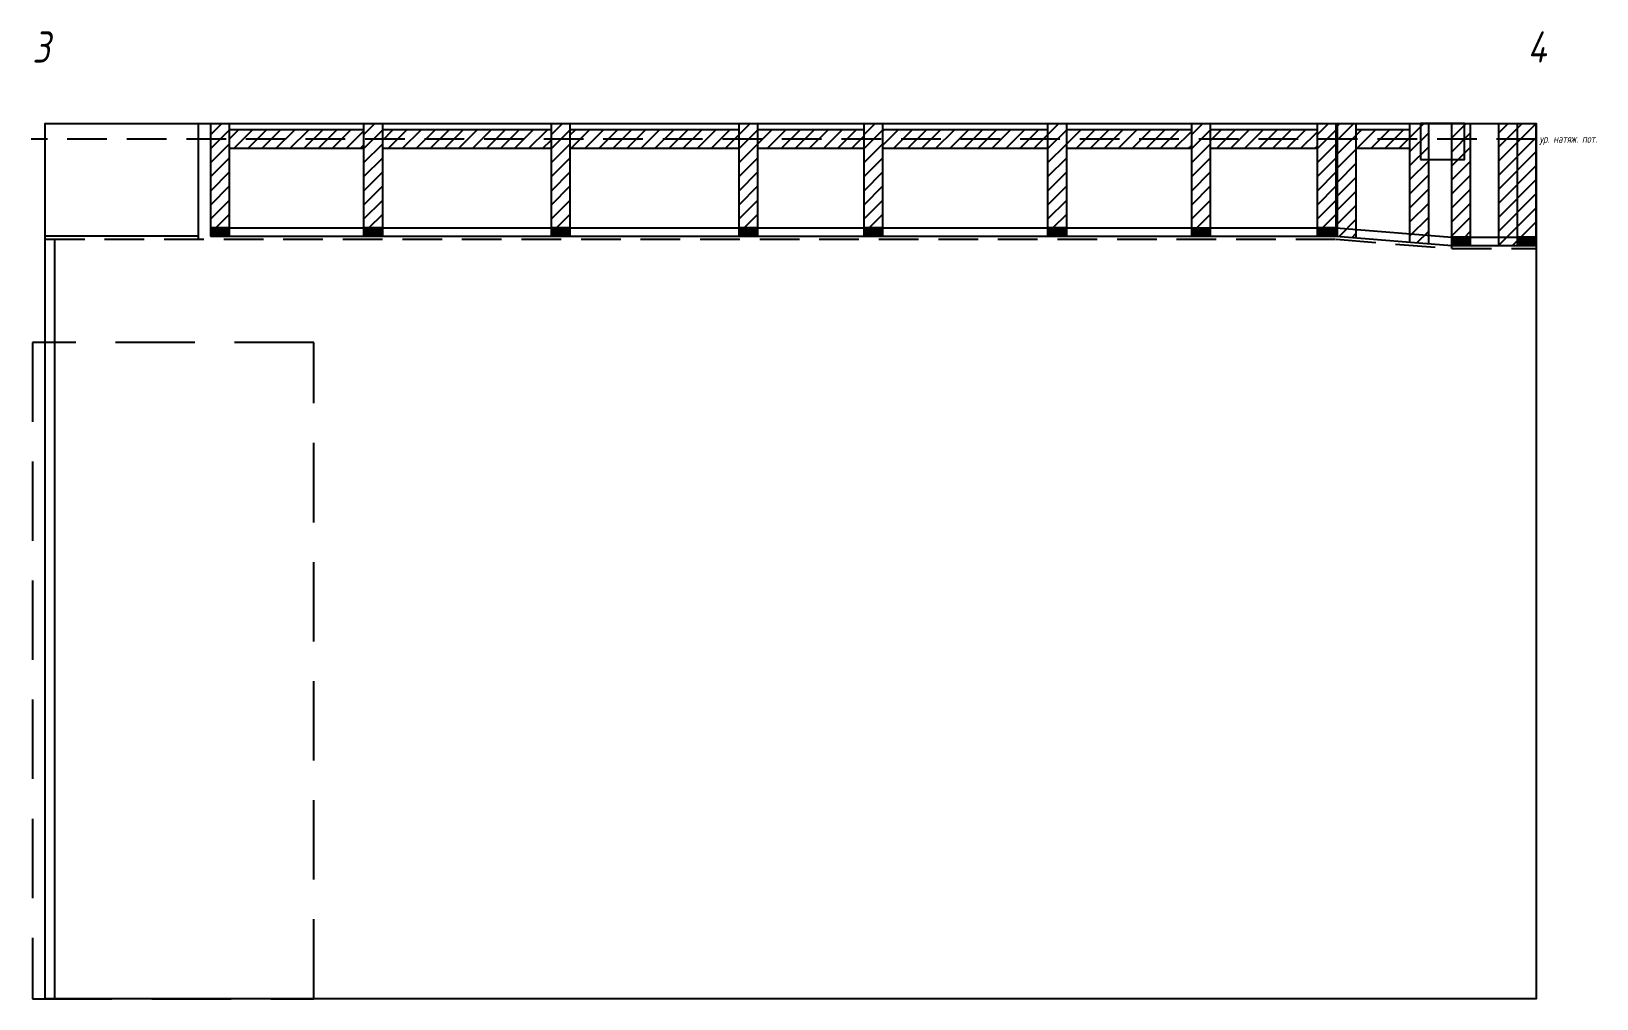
# Model space of a CAD drawing. Header units: millimetres. Extents: x -44 to 4963, y 0 to 3095.
import ezdxf
from ezdxf.enums import TextEntityAlignment as Align

# ---------------------------------------------------------------- set-up
doc = ezdxf.new("R2010")
doc.units = ezdxf.units.MM
doc.linetypes.add('DASHED', pattern=[19.05, 12.7, -6.35])
for name, color, linetype in [('01 Черновое', 7, 'Continuous'), ('03 Потолок', 5, 'Continuous'), ('10 Перегородки', 7, 'Continuous')]:
    doc.layers.add(name, color=color, linetype=linetype)
doc.styles.add('ГОСТ-ISOCPEUR', font='isocpeui.ttf', dxfattribs={"width": 0.8})
pattern_1 = [(45, (25566.257, 25796.677), (-22.45064, 22.45064), [])]

msp = doc.modelspace()

# ---------------------------------------------------------------- hatches: boundary and pattern name
at = {"layer": '03 Потолок', "lineweight": -2}
h = msp.add_hatch(dxfattribs=at)
h.set_pattern_fill('ANSI31', color=256, scale=10, style=0)
h.set_pattern_definition([(45, (100, 0), (-22.45064, 22.45064), [])])
h.paths.add_polyline_path([(590, 2466.5), (590, 2800), (530, 2800), (530, 2466.5)])
h = msp.add_hatch(dxfattribs=at)
h.set_pattern_fill('ANSI31', color=256, scale=10, style=0)
h.set_pattern_definition(pattern_1)
h.paths.add_polyline_path([(1020, 2750), (1020, 2780), (590, 2780), (590, 2750)])
h.paths.add_polyline_path([(1020, 2720), (1020, 2750), (590, 2750), (590, 2720)])
h.paths.add_polyline_path([(1620, 2750), (1620, 2780), (1080, 2780), (1080, 2750)])
h.paths.add_polyline_path([(1620, 2720), (1620, 2750), (1080, 2750), (1080, 2720)])
h.paths.add_polyline_path([(2220, 2750), (2220, 2780), (1680, 2780), (1680, 2750)])
h.paths.add_polyline_path([(2220, 2720), (2220, 2750), (1680, 2750), (1680, 2720)])
h.paths.add_polyline_path([(2620, 2750), (2620, 2780), (2280, 2780), (2280, 2750)])
h.paths.add_polyline_path([(2620, 2720), (2620, 2750), (2280, 2750), (2280, 2720)])
h.paths.add_polyline_path([(3208, 2750), (3208, 2780), (2680, 2780), (2680, 2750)])
h.paths.add_polyline_path([(3208, 2720), (3208, 2750), (2680, 2750), (2680, 2720)])
h.paths.add_polyline_path([(3668, 2750), (3668, 2780), (3268, 2780), (3268, 2750)])
h.paths.add_polyline_path([(3668, 2720), (3668, 2750), (3268, 2750), (3268, 2720)])
h.paths.add_polyline_path([(4070, 2750), (4070, 2780), (3728, 2780), (3728, 2750)])
h.paths.add_polyline_path([(4070, 2720), (4070, 2750), (3728, 2750), (3728, 2720)])
h.paths.add_polyline_path([(4365.8, 2750), (4365.8, 2780), (4194.2, 2780), (4194.2, 2750)])
h.paths.add_polyline_path([(4365.8, 2720), (4365.8, 2750), (4194.2, 2750), (4194.2, 2720)])
h = msp.add_hatch(dxfattribs=at)
h.set_pattern_fill('ANSI31', color=256, scale=10, style=0)
h.set_pattern_definition([(45, (590, 0), (-22.45064, 22.45064), [])])
h.paths.add_polyline_path([(1080, 2466.5), (1080, 2800), (1020, 2800), (1020, 2466.5)])
h = msp.add_hatch(dxfattribs=at)
h.set_pattern_fill('ANSI31', color=256, scale=10, style=0)
h.set_pattern_definition([(45, (1190, 0), (-22.45064, 22.45064), [])])
h.paths.add_polyline_path([(1680, 2466.5), (1680, 2800), (1620, 2800), (1620, 2466.5)])
h = msp.add_hatch(dxfattribs=at)
h.set_pattern_fill('ANSI31', color=256, scale=10, style=0)
h.set_pattern_definition([(45, (1790, 0), (-22.45064, 22.45064), [])])
h.paths.add_polyline_path([(2280, 2466.5), (2280, 2800), (2220, 2800), (2220, 2466.5)])
h = msp.add_hatch(dxfattribs=at)
h.set_pattern_fill('ANSI31', color=256, scale=10, style=0)
h.set_pattern_definition([(45, (2190, 0), (-22.45064, 22.45064), [])])
h.paths.add_polyline_path([(2680, 2466.5), (2680, 2800), (2620, 2800), (2620, 2466.5)])
h = msp.add_hatch(dxfattribs=at)
h.set_pattern_fill('ANSI31', color=256, scale=10, style=0)
h.set_pattern_definition([(45, (2778, 0), (-22.45064, 22.45064), [])])
h.paths.add_polyline_path([(3268, 2466.5), (3268, 2800), (3208, 2800), (3208, 2466.5)])
h = msp.add_hatch(dxfattribs=at)
h.set_pattern_fill('ANSI31', color=256, scale=10, style=0)
h.set_pattern_definition([(45, (3238, 0), (-22.45064, 22.45064), [])])
h.paths.add_polyline_path([(3728, 2466.5), (3728, 2800), (3668, 2800), (3668, 2466.5)])
h = msp.add_hatch(dxfattribs=at)
h.set_pattern_fill('ANSI31', color=256, scale=10, style=0)
h.set_pattern_definition([(45, (3640, 0), (-22.45064, 22.45064), [])])
h.paths.add_polyline_path([(4130, 2466.5), (4130, 2800), (4070, 2800), (4070, 2466.5)])
h = msp.add_hatch(dxfattribs=at)
h.set_pattern_fill('ANSI31', color=256, scale=10, style=0)
h.set_pattern_definition(pattern_1)
h.paths.add_polyline_path([(4395.8, 2750), (4395.8, 2800), (4365.8, 2800), (4365.8, 2750)])
h.paths.add_polyline_path([(4419.1, 2750), (4419.1, 2800), (4395.8, 2800), (4395.8, 2750)])
h.paths.add_polyline_path([(4425.8, 2750), (4425.8, 2800), (4419.1, 2800), (4419.1, 2750)])
h.paths.add_polyline_path([(4419.1, 2713), (4419.1, 2750), (4395.8, 2750), (4395.8, 2417.9), (4425.8, 2415.5), (4425.8, 2713)])
h.paths.add_polyline_path([(4395.8, 2417.9), (4395.8, 2750), (4365.8, 2750), (4365.8, 2420.4)])
h.paths.add_polyline_path([(4167.4, 2750), (4167.4, 2800), (4134.2, 2800), (4134.2, 2750)])
h.paths.add_polyline_path([(4194.2, 2750), (4194.2, 2800), (4167.4, 2800), (4167.4, 2750)])
h.paths.add_polyline_path([(4194.2, 2434.3), (4194.2, 2750), (4167.4, 2750), (4167.4, 2436.5)])
h.paths.add_polyline_path([(4167.4, 2436.5), (4167.4, 2750), (4134.2, 2750), (4133.2, 2439.5), (4130, 2439.5)])
h.paths.add_polyline_path([(4425.8, 2713), (4425.8, 2750), (4419.1, 2750), (4419.1, 2713)], flags=17)
h = msp.add_hatch(dxfattribs=at)
h.set_pattern_fill('ANSI31', color=256, scale=10, style=0)
h.set_pattern_definition(pattern_1)
h.paths.add_polyline_path([(4770, 2436.5), (4770, 2750), (4710, 2750), (4710, 2436.5)])
h.paths.add_polyline_path([(4770, 2750), (4770, 2800), (4710, 2800), (4710, 2750)])
h.paths.add_polyline_path([(4710, 2750), (4710, 2800), (4650, 2800), (4650, 2750)])
h.paths.add_polyline_path([(4710, 2436.5), (4710, 2750), (4650, 2750), (4650, 2436.5)])
h.paths.add_polyline_path([(4710, 2409.5), (4710, 2436.5), (4650, 2436.5), (4650, 2409.5)])
h.paths.add_polyline_path([(4560, 2436.5), (4560, 2750), (4528.1, 2750), (4528.1, 2436.5)])
h.paths.add_polyline_path([(4528.1, 2436.5), (4528.1, 2750), (4500, 2750), (4500, 2436.5)])
h.paths.add_polyline_path([(4528.1, 2750), (4528.1, 2800), (4500, 2800), (4500, 2750)])
h.paths.add_polyline_path([(4560, 2750), (4560, 2800), (4528.1, 2800), (4528.1, 2750)])
for points in [[(590, 2439.5), (590, 2466.5), (530, 2466.5), (530, 2439.5)], [(1080, 2439.5), (1080, 2466.5), (1020, 2466.5), (1020, 2439.5)], [(1680, 2439.5), (1680, 2466.5), (1620, 2466.5), (1620, 2439.5)], [(2280, 2439.5), (2280, 2466.5), (2220, 2466.5), (2220, 2439.5)], [(2680, 2439.5), (2680, 2466.5), (2620, 2466.5), (2620, 2439.5)], [(3268, 2439.5), (3268, 2466.5), (3208, 2466.5), (3208, 2439.5)], [(3728, 2439.5), (3728, 2466.5), (3668, 2466.5), (3668, 2439.5)], [(4130, 2439.5), (4130, 2466.5), (4070, 2466.5), (4070, 2439.5)], [(4560, 2409.5), (4560, 2436.5), (4500, 2436.5), (4500, 2409.5)], [(4770, 2409.5), (4770, 2436.5), (4710, 2436.5), (4710, 2409.5)]]:
    msp.add_hatch(color=256, dxfattribs=at).paths.add_polyline_path(points)

# ---------------------------------------------------------------- linework, layer by layer
at = {"layer": '01 Черновое'}
msp.add_lwpolyline([(0, 0), (0, 2800), (4770, 2800), (4770, 0)], close=True, dxfattribs=at)
at = {"layer": '01 Черновое', "linetype": 'DASHED', "ltscale": 20}
msp.add_lwpolyline([(-40, 2100), (-40, 0), (860, 0), (860, 2100)], close=True, dxfattribs=at)
at = {"layer": '03 Потолок', "color": 7, "ltscale": 10}
for p, q in [((490, 2800), (490, 2430)), ((490, 2439.5), (0, 2439.5))]:
    msp.add_line(p, q, dxfattribs=at)
at = {"layer": '03 Потолок', "color": 7}
for p, q in [((530, 2439.5), (530, 2800)), ((590, 2439.5), (590, 2800)), ((1020, 2439.5), (1020, 2800)), ((1080, 2439.5), (1080, 2800)), ((1620, 2439.5), (1620, 2800)), ((1680, 2439.5), (1680, 2800)), ((2220, 2439.5), (2220, 2800)), ((2280, 2439.5), (2280, 2800)), ((2620, 2439.5), (2620, 2800)), ((2680, 2439.5), (2680, 2800)), ((3208, 2439.5), (3208, 2800)), ((3268, 2439.5), (3268, 2800)), ((3668, 2439.5), (3668, 2800)), ((3728, 2439.5), (3728, 2800)), ((4070, 2439.5), (4070, 2800)), ((4130, 2439.5), (4130, 2800)), ((4134.2, 2439.2), (4134.2, 2800)), ((4194.2, 2434.3), (4194.2, 2800)), ((4365.8, 2420.4), (4365.8, 2800)), ((4425.8, 2713), (4425.8, 2800)), ((4425.8, 2415.5), (4425.8, 2800)), ((4500, 2713), (4500, 2800)), ((4500, 2413), (4500, 2800)), ((4560, 2409.5), (4560, 2800)), ((4650, 2409.5), (4650, 2800)), ((4710, 2409.5), (4710, 2800)), ((4770, 2409.5), (4770, 2800)), ((590, 2466.5), (4130, 2466.5)), ((4130, 2466.5), (4500, 2436.5)), ((590, 2439.5), (4133.2, 2439.5)), ((4130, 2439.5), (4500, 2409.5)), ((4500, 2409.5), (4770, 2409.5)), ((4500, 2400), (4500, 2409.5)), ((4531.1, 2436.5), (4770, 2436.5))]:
    msp.add_line(p, q, dxfattribs=at)
at = {"layer": '03 Потолок', "color": 7, "lineweight": -2}
for p, q in [((1020, 2780), (590, 2780)), ((1620, 2780), (1080, 2780)), ((2220, 2780), (1680, 2780)), ((2620, 2780), (2280, 2780)), ((3208, 2780), (2680, 2780)), ((3668, 2780), (3268, 2780)), ((4070, 2780), (3728, 2780)), ((4365.8, 2780), (4194.2, 2780)), ((1020, 2720), (590, 2720)), ((1620, 2720), (1080, 2720)), ((2220, 2720), (1680, 2720)), ((2620, 2720), (2280, 2720)), ((3208, 2720), (2680, 2720)), ((3668, 2720), (3268, 2720)), ((4070, 2720), (3728, 2720)), ((4365.8, 2720), (4194.2, 2720))]:
    msp.add_line(p, q, dxfattribs=at)
at = {"layer": '03 Потолок', "color": 7, "linetype": 'DASHED', "ltscale": 10}
for p, q in [((4770, 2750), (-44, 2750)), ((0, 2430), (4130, 2430.1)), ((4130, 2430.1), (4500, 2400)), ((4500, 2400), (4770, 2400))]:
    msp.add_line(p, q, dxfattribs=at)
at = {"layer": '03 Потолок', "color": 7}
for points in [[(4400, 2685), (4540, 2685), (4540, 2800), (4400, 2800)], [(590, 2439.5), (590, 2466.5), (530, 2466.5), (530, 2439.5)], [(1080, 2439.5), (1080, 2466.5), (1020, 2466.5), (1020, 2439.5)], [(1680, 2439.5), (1680, 2466.5), (1620, 2466.5), (1620, 2439.5)], [(2280, 2439.5), (2280, 2466.5), (2220, 2466.5), (2220, 2439.5)], [(2680, 2439.5), (2680, 2466.5), (2620, 2466.5), (2620, 2439.5)], [(3268, 2439.5), (3268, 2466.5), (3208, 2466.5), (3208, 2439.5)], [(4130, 2439.5), (4130, 2466.5), (4070, 2466.5), (4070, 2439.5)], [(4560, 2409.5), (4560, 2436.5), (4500, 2436.5), (4500, 2409.5)], [(4770, 2409.5), (4770, 2436.5), (4710, 2436.5), (4710, 2409.5)]]:
    msp.add_lwpolyline(points, close=True, dxfattribs=at)
at = {"layer": '10 Перегородки', "linetype": 'Continuous', "ltscale": 10}
msp.add_line((30, 2430), (30, 0), dxfattribs=at)

# ---------------------------------------------------------------- texts
at = {"layer": '01 Черновое', "style": 'ГОСТ-ISOCPEUR', "width": 0.8}
for s, p in [('3', (-12.7, 3045.1)), ('4', (4772.1, 3045.1))]:
    msp.add_text(s, height=100, dxfattribs=at).set_placement(p, align=Align.MIDDLE)
at = {"layer": '03 Потолок', "color": 7, "ltscale": 10, "insert": (4780.3, 2763.6), "char_height": 25, "width": 270.313, "attachment_point": 1, "style": 'ГОСТ-ISOCPEUR'}
msp.add_mtext('{ур. натяж. пот.}', dxfattribs=at)

doc.saveas('drawing.dxf')
